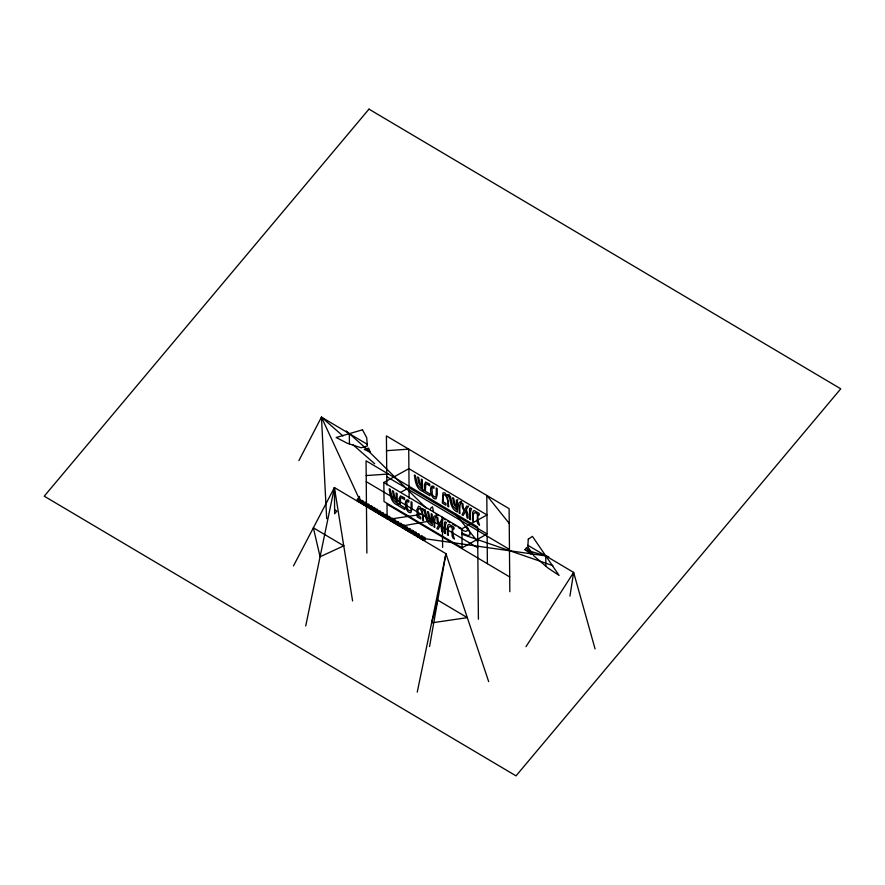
<?xml version="1.0" encoding="UTF-8"?>
<svg xmlns="http://www.w3.org/2000/svg" width="885" height="885" viewBox="0 0 885 885"><rect width="100%" height="100%" fill="white"/><g stroke="black" fill="none" stroke-linecap="round" stroke-linejoin="round"><path stroke-width="1.33" d="M569.94 596.114L573.646 572.418L527.88 545.293M429.557 646.559L445.94 553.678L334.408 487.558L293.488 565.891M305.723 625.961L334.408 487.558L352.595 600.937M417.255 692.081L445.94 553.678L488.675 681.605M448.618 495.312L447.622 498.111L448.717 506.862L447.744 506.286C449.757 499.472 441.703 486.595 443.285 501.861L445.885 503.41L445.907 505.191L442.356 503.089L442.909 492.956L444.801 492.768L447.013 495.821L447.434 494.615L448.618 495.312L449.204 494.604M298.92 460.576L321.454 417.134L367.22 444.259M467.933 506.762L466.351 509.694L467.822 514.041L467.955 518.267L467.014 517.714L465.853 510.612L463.231 515.468L462.003 514.738L464.061 510.955L462.324 507.249L462.014 503.255L462.955 503.808L463.331 507.802L464.536 510.07L466.716 506.043L467.933 506.762L468.53 506.054M525.989 646.692L573.646 572.418L595.074 648.926M524.982 549.673L526.553 547.572L530.967 554.032L524.982 549.673L548.755 556.787M435.929 516.309C431.205 513.61 435.11 525.281 433.871 526.774L434.812 527.338C434.413 522.438 434.568 518.19 435.929 516.309L436.515 515.601M457.324 500.479L456.372 499.914L456.428 506.087L455.045 504.616L453.695 498.321L452.711 497.735L453.905 504.151L456.439 507.548L456.461 509.672L452.722 505.899L450.399 496.363L449.414 495.777C450.244 501.718 451.096 509.373 457.423 512.028L457.324 500.479L457.921 499.771M461.085 502.514C456.361 499.815 460.266 511.475 459.038 512.979L459.979 513.532C459.58 508.643 459.735 504.395 461.085 502.514L461.671 501.806L460.897 501.253M383.847 482.491L408.892 468.674L486.971 514.948L461.915 528.776L383.847 482.491L384.013 501.541L462.081 547.826L487.137 533.998L486.794 495.434L509.229 523.422M400.706 492.325L409.058 487.712L487.137 533.998M431.88 520.645L405.463 525.402L401.79 525.391M391.679 518.887L421.194 514.417M386.546 450.686L408.726 449.149L409.058 487.712M366.202 475.566L388.382 474.028M425.187 538.744L545.757 555.891L545.846 566.19M461.693 534.142L552.859 565.637M359.089 498.565L359.664 498.908A1.372 1.151 -0.5 0 1 359.078 500.722A1.372 1.151 -0.5 0 1 357.252 499.649A1.372 1.151 -0.5 0 1 359.089 498.565L321.454 417.134L342.949 435.973M370.229 452.147L364.244 449.414L368.591 448.142L370.229 452.147L346.323 430.995M461.981 533.069L467.844 535.536L469.869 534.982A16.195 7.102 40 0 0 467.479 527.637L467.501 530.591C464.835 533.268 460.897 528.245 458.286 527.493M386.778 476.672L509.461 549.408M435.984 514.274L438.329 515.656M441.836 517.747L445.365 519.838M447.71 521.232L450.067 522.615M452.412 524.009L455.941 526.099M366.257 481.672L477.789 547.793M509.705 576.931L387.01 504.196L387.143 518.953M334.607 509.705L336.809 511.176L334.641 513.765L334.408 487.558M353.192 444.934L374.698 463.773M364.244 446.859L426.094 507.979M433.429 511.63L432.555 506.939A16.195 7.102 40 0 0 430.265 509.66M455.299 513.709L477.734 541.686M359.41 496.408L359.664 498.908M321.454 417.134L326.676 518.676M509.826 591.689L509.107 508.654L386.413 435.918L386.845 484.925M487.148 536.177L487.392 563.701M478.409 619.19L477.601 526.929L366.069 460.808L366.877 553.07M461.915 528.776L462.081 547.826M442.356 517.183L442.622 547.439M409.08 489.892L409.147 498.155M349.332 433.661L349.42 443.96M418.118 534.562A1.372 1.151 -0.5 0 1 419.236 536.188A1.372 1.151 -0.5 0 1 417.023 536.509A1.372 1.151 -0.5 0 1 417.421 534.662M416.392 533.755A1.372 1.151 -0.5 0 1 414.921 535.104A1.372 1.151 -0.5 0 1 413.771 533.555M413.937 533.29A1.372 1.151 -0.5 0 1 414.479 532.914M415.519 532.881A1.372 1.151 -0.5 0 1 416.105 533.212M413.007 531.332A1.372 1.151 -0.5 0 1 413.328 532.936A1.372 1.151 -0.5 0 1 411.425 533.212A1.372 1.151 -0.5 0 1 411.094 531.608M411.337 531.387A1.372 1.151 -0.5 0 1 411.979 531.144M407.542 528.29A1.372 1.151 -0.5 0 1 406.879 529.816A1.372 1.151 -0.5 0 1 405.065 529.252A1.372 1.151 -0.5 0 1 405.739 527.726M406.779 527.692A1.372 1.151 -0.5 0 1 407.1 527.825M403.98 526.033A1.372 1.151 -0.5 0 1 404.799 527.515A1.372 1.151 -0.5 0 1 403.04 528.19A1.372 1.151 -0.5 0 1 402.233 526.719M402.94 526.077A1.372 1.151 -0.5 0 1 403.283 525.978M401.48 524.551A1.372 1.151 -0.5 0 1 400.772 526.398A1.372 1.151 -0.5 0 1 399.08 525.082A1.372 1.151 -0.5 0 1 401.215 524.34M398.659 523.013A1.372 1.151 -0.5 0 1 397.984 524.539A1.372 1.151 -0.5 0 1 396.17 523.986A1.372 1.151 -0.5 0 1 396.845 522.46M397.885 522.415A1.372 1.151 -0.5 0 1 398.206 522.559M395.219 520.789A1.372 1.151 -0.5 0 1 395.551 522.393A1.372 1.151 -0.5 0 1 393.637 522.67A1.372 1.151 -0.5 0 1 393.316 521.066M393.559 520.845A1.372 1.151 -0.5 0 1 394.201 520.601M392.608 519.285A1.372 1.151 -0.5 0 1 392.431 520.911A1.372 1.151 -0.5 0 1 390.506 520.767A1.372 1.151 -0.5 0 1 390.683 519.141M390.982 518.986A1.372 1.151 -0.5 0 1 392.343 519.086M389.898 518.046A1.372 1.151 -0.5 0 1 388.891 519.351A1.372 1.151 -0.5 0 1 387.265 518.632A1.372 1.151 -0.5 0 1 387.973 517.194M389.024 517.161A1.372 1.151 -0.5 0 1 389.334 517.305M385.517 515.225A1.372 1.151 -0.5 0 1 386.668 516.763A1.372 1.151 -0.5 0 1 384.599 517.316A1.372 1.151 -0.5 0 1 384.521 515.49M383.603 514.085A1.372 1.151 -0.5 0 1 382.928 515.612A1.372 1.151 -0.5 0 1 381.114 515.059A1.372 1.151 -0.5 0 1 381.789 513.532M382.829 513.499A1.372 1.151 -0.5 0 1 383.415 513.842M380.24 511.906A1.372 1.151 -0.5 0 1 380.572 513.51A1.372 1.151 -0.5 0 1 378.658 513.798A1.372 1.151 -0.5 0 1 378.337 512.194M378.581 511.972A1.372 1.151 -0.5 0 1 379.223 511.718M376.512 509.882A1.372 1.151 -0.5 0 1 377.618 511.519A1.372 1.151 -0.5 0 1 375.406 511.84A1.372 1.151 -0.5 0 1 375.804 509.992M374.698 508.676A1.372 1.151 -0.5 0 1 374.432 510.357A1.372 1.151 -0.5 0 1 372.463 509.981A1.372 1.151 -0.5 0 1 373.083 508.366M373.78 508.267A1.372 1.151 -0.5 0 1 374.444 508.477M371.224 506.607A1.372 1.151 -0.5 0 1 372.032 508.09A1.372 1.151 -0.5 0 1 370.273 508.764A1.372 1.151 -0.5 0 1 369.465 507.293M370.173 506.651A1.372 1.151 -0.5 0 1 370.516 506.552M368.558 504.992A1.372 1.151 -0.5 0 1 368.813 506.674A1.372 1.151 -0.5 0 1 366.799 506.74A1.372 1.151 -0.5 0 1 366.899 505.047M367.198 504.881A1.372 1.151 -0.5 0 1 368.248 504.848M366.036 503.676A1.372 1.151 -0.5 0 1 365.029 505.291A1.372 1.151 -0.5 0 1 363.436 504.063A1.372 1.151 -0.5 0 1 365.273 503.078M362.562 501.43A1.372 1.151 -0.5 0 1 362.883 503.034A1.372 1.151 -0.5 0 1 360.98 503.311A1.372 1.151 -0.5 0 1 360.66 501.706M361.202 501.33A1.372 1.151 -0.5 0 1 362.242 501.286M359.675 499.771A1.372 1.151 -0.5 0 1 359.398 501.452A1.372 1.151 -0.5 0 1 357.44 501.076A1.372 1.151 -0.5 0 1 358.049 499.461M358.746 499.361A1.372 1.151 -0.5 0 1 359.41 499.56M422.665 537.25A1.372 1.151 -0.5 0 1 421.99 538.777A1.372 1.151 -0.5 0 1 420.176 538.213A1.372 1.151 -0.5 0 1 420.851 536.686M421.548 536.587A1.372 1.151 -0.5 0 1 422.211 536.786M425.287 539.031A1.372 1.151 -0.5 0 1 424.291 540.337A1.372 1.151 -0.5 0 1 422.654 539.618A1.372 1.151 -0.5 0 1 423.373 538.18M424.413 538.146A1.372 1.151 -0.5 0 1 424.999 538.489M417.167 509.317L417.2 516.884L420.74 518.986L420.729 517.205L418.118 515.656C416.547 500.39 424.601 513.278 422.587 520.081L423.55 520.657L422.466 511.917L423.45 509.107L422.278 508.41L421.857 509.616L420.298 507.072L418.528 506.22L417.167 509.317M447.423 527.15L447.445 534.828L448.385 535.381C447.898 532.903 447.091 523.101 452.091 527.648C453.065 530.867 450.222 537.162 454.381 539.02C453.352 535.912 452.036 532.46 453.031 528.29L453.972 528.976L453.95 527.172L449.149 524.385L448.087 524.739L447.423 527.15M472.579 513.355L472.612 521.022L473.552 521.586C473.055 519.108 472.247 509.306 477.247 513.842C478.221 517.061 475.389 523.367 479.537 525.225C478.508 522.106 477.192 518.654 478.188 514.495L479.128 515.181L479.106 513.366L474.305 510.579L473.243 510.944L472.579 513.355M411.138 507.901L410.872 510.202L409.976 510.888L408.073 509.804L407.111 508.067L406.823 501.939L407.432 501.187L408.826 502.171L408.804 500.357C403.073 496.662 405.053 513.853 410.917 512.636L412.078 508.477L412.023 502.337L411.082 501.773L411.138 507.901M436.294 494.095L436.028 496.408L435.143 497.082L433.23 496.009L432.278 494.272L431.98 488.133L432.588 487.392L433.982 488.376L433.96 486.562C428.24 482.867 430.21 500.058 436.073 498.841L437.234 494.671L437.19 488.531L436.25 487.978L436.294 494.095M399.257 498.543L399.257 504.472L398.25 503.875L398.261 505.667L404.832 509.561L404.821 507.769L400.197 505.025L400.617 498.045L401.912 497.901L404.589 499.66L404.567 497.868L400.429 495.877L399.257 498.543M424.413 484.748L424.413 490.677L423.406 490.08L423.428 491.872L429.999 495.766L429.977 493.974L425.353 491.23L425.773 484.25L427.079 484.106L429.745 485.854L429.734 484.073L425.585 482.082L424.413 484.748M528.29 539.219L527.77 546.83L534.075 556.068L547.937 567.993L559.099 575.416L532.427 536.365L528.29 539.219M444.403 522.825L444.403 533.013L445.343 533.578C444.945 528.677 445.1 524.429 446.449 522.548L445.089 521.829L444.403 522.825M469.559 509.03L469.559 519.218L470.499 519.772C470.101 514.882 470.256 510.634 471.605 508.753L470.245 508.034L469.559 509.03M437.754 600.119L431.603 622.885L467.313 617.642L437.754 600.119M441.56 519.838L439.38 523.865L438.175 521.608L437.798 517.603L436.858 517.05L437.168 521.055L438.894 524.75L436.847 528.533L438.064 529.263L440.697 524.407L441.858 531.509L442.799 532.062L442.666 527.847L441.184 523.5L442.777 520.557L441.56 519.838M368.968 109.132L44.25 496.186L516.032 775.868L840.75 388.814L368.968 109.132M343.756 545.835L320.071 556.765L313.378 527.825L343.756 545.835M362.463 429.822L336.2 437.5L347.34 443.285L361.146 447.766L367.352 445.952L366.7 437.632L362.463 429.822M415.353 475.588L414.368 475.013C415.209 480.953 416.05 488.597 422.388 491.252L422.289 479.703L421.337 479.139L421.393 485.312L420.01 483.841L418.66 477.546L417.676 476.971L418.87 483.376L421.404 486.772L421.426 488.907L417.676 485.124L415.353 475.588M390.197 489.394L389.212 488.808C390.042 494.748 390.893 502.392 397.232 505.047L397.133 493.498L396.181 492.934L396.237 499.118L394.843 497.635L393.493 491.352L392.509 490.766L393.714 497.171L396.248 500.578L396.259 502.702L392.52 498.919L390.197 489.394M425.231 510.158L424.258 509.583C425.088 515.524 425.928 523.168 432.267 525.823L432.168 514.274L431.216 513.709L431.272 519.882L429.889 518.411L428.539 512.116L427.555 511.541L428.749 517.946L431.283 521.342L431.305 523.477L427.555 519.694L425.231 510.158M417.2 535.779A1.372 1.151 -0.5 0 0 419.346 534.949A1.372 1.151 -0.5 0 0 417.421 533.799A1.372 1.151 -0.5 0 0 417.2 535.779M414.257 534.031A1.372 1.151 -0.5 0 0 416.404 533.201A1.372 1.151 -0.5 0 0 414.468 532.051A1.372 1.151 -0.5 0 0 414.257 534.031M411.414 532.361A1.372 1.151 -0.5 0 0 413.572 531.52A1.372 1.151 -0.5 0 0 411.636 530.369A1.372 1.151 -0.5 0 0 411.414 532.361M408.505 531.476A1.372 1.151 -0.5 0 0 410.651 530.646A1.372 1.151 -0.5 0 0 408.715 529.495A1.372 1.151 -0.5 0 0 408.505 531.476M408.494 530.624A1.372 1.151 -0.5 0 0 410.64 529.783A1.372 1.151 -0.5 0 0 408.715 528.633A1.372 1.151 -0.5 0 0 408.494 530.624M405.507 528.854A1.372 1.151 -0.5 0 0 407.653 528.013A1.372 1.151 -0.5 0 0 405.728 526.874A1.372 1.151 -0.5 0 0 405.507 528.854M402.719 527.194A1.372 1.151 -0.5 0 0 404.865 526.354A1.372 1.151 -0.5 0 0 402.929 525.214A1.372 1.151 -0.5 0 0 402.719 527.194M399.633 525.369A1.372 1.151 -0.5 0 0 401.779 524.528A1.372 1.151 -0.5 0 0 399.843 523.378A1.372 1.151 -0.5 0 0 399.633 525.369M396.613 523.577A1.372 1.151 -0.5 0 0 398.77 522.747A1.372 1.151 -0.5 0 0 396.834 521.597A1.372 1.151 -0.5 0 0 396.613 523.577M393.637 521.818A1.372 1.151 -0.5 0 0 395.783 520.977A1.372 1.151 -0.5 0 0 393.847 519.827A1.372 1.151 -0.5 0 0 393.637 521.818M390.761 520.115A1.372 1.151 -0.5 0 0 392.907 519.274A1.372 1.151 -0.5 0 0 390.982 518.123A1.372 1.151 -0.5 0 0 390.761 520.115M387.752 518.322A1.372 1.151 -0.5 0 0 389.898 517.482A1.372 1.151 -0.5 0 0 387.962 516.342A1.372 1.151 -0.5 0 0 387.752 518.322M384.588 516.453A1.372 1.151 -0.5 0 0 386.745 515.612A1.372 1.151 -0.5 0 0 384.809 514.473A1.372 1.151 -0.5 0 0 384.588 516.453M381.557 514.661A1.372 1.151 -0.5 0 0 383.714 513.82A1.372 1.151 -0.5 0 0 381.778 512.669A1.372 1.151 -0.5 0 0 381.557 514.661M378.658 512.935A1.372 1.151 -0.5 0 0 380.804 512.094A1.372 1.151 -0.5 0 0 378.868 510.955A1.372 1.151 -0.5 0 0 378.658 512.935M375.583 511.11A1.372 1.151 -0.5 0 0 377.729 510.269A1.372 1.151 -0.5 0 0 375.804 509.129A1.372 1.151 -0.5 0 0 375.583 511.11M372.851 509.494A1.372 1.151 -0.5 0 0 375.008 508.654A1.372 1.151 -0.5 0 0 373.072 507.514A1.372 1.151 -0.5 0 0 372.851 509.494M369.952 507.769A1.372 1.151 -0.5 0 0 372.098 506.928A1.372 1.151 -0.5 0 0 370.162 505.789A1.372 1.151 -0.5 0 0 369.952 507.769M366.976 506.01A1.372 1.151 -0.5 0 0 369.122 505.169A1.372 1.151 -0.5 0 0 367.198 504.03A1.372 1.151 -0.5 0 0 366.976 506.01M364 504.24A1.372 1.151 -0.5 0 0 366.147 503.41A1.372 1.151 -0.5 0 0 364.222 502.26A1.372 1.151 -0.5 0 0 364 504.24M360.969 502.448A1.372 1.151 -0.5 0 0 363.127 501.618A1.372 1.151 -0.5 0 0 361.191 500.467A1.372 1.151 -0.5 0 0 360.969 502.448M420.629 537.814A1.372 1.151 -0.5 0 0 422.776 536.974A1.372 1.151 -0.5 0 0 420.84 535.834A1.372 1.151 -0.5 0 0 420.629 537.814M423.152 539.308A1.372 1.151 -0.5 0 0 425.298 538.467A1.372 1.151 -0.5 0 0 423.362 537.328A1.372 1.151 -0.5 0 0 423.152 539.308"/></g></svg>
